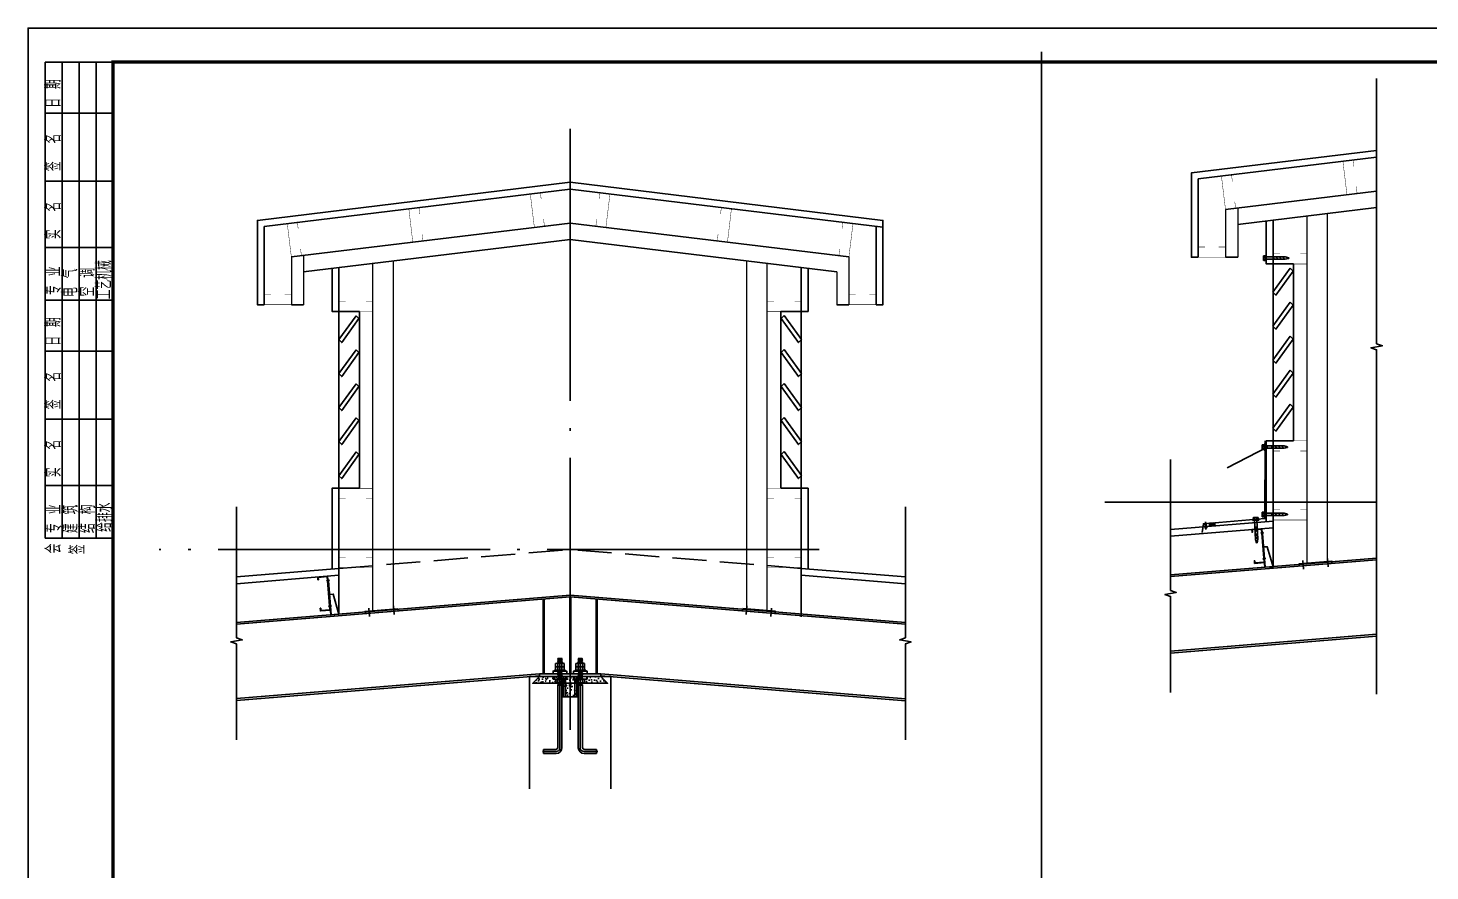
# Model space of a CAD drawing. Extents: x -1041549 to 749950, y -354245 to 17554.
# Drawn here: x 372878 to 383187, y -202537 to -196340 of the extents above; entities that cross this region are included whole.
import ezdxf

# ---------------------------------------------------------------- set-up
doc = ezdxf.new("R2010")
doc.units = 0
doc.header["$LTSCALE"] = 1000
doc.header["$MEASUREMENT"] = 0
for name, pattern in [('ACAD_ISO04W100', [30.5, 24, -3, 0.5, -3]), ('DASH', [0.35, 0.25, -0.1]), ('DOTE', [2.42, 2, -0.2, 0.02, -0.2]), ('HIDDEN', [7.5, 5, -2.5])]:
    doc.linetypes.add(name, pattern=pattern)
for name, color, linetype in [('116', 1, 'Continuous'), ('14', 1, 'Continuous'), ('_TCH_MASK', 7, 'Continuous'), ('AXIS', 3, 'Continuous'), ('COLU', 7, 'Continuous'), ('DIM_SYMB', 3, 'Continuous'), ('DOTE', 1, 'Continuous'), ('LT', 4, 'Continuous'), ('note', 2, 'Continuous'), ('objs', 7, 'Continuous'), ('PUB_DIM', 3, 'Continuous'), ('PUB_TITLE', 4, 'Continuous'), ('中心线', 1, 'Continuous'), ('加劲连接板', 4, 'Continuous'), ('实线', 7, 'Continuous'), ('细线', 1, 'Continuous')]:
    doc.layers.add(name, color=color, linetype=linetype)
doc.styles.add('hztxt', font='romand_pkpm', dxfattribs={"bigfont": 'gbcbig'})

# ---------------------------------------------------------------- blocks, each defined once
blk = doc.blocks.new('$titleblk$00000206')
at = {"layer": '14', "color": 14}
for p, q in [((-140, 20), (0, 20)), ((-140, 0), (-140, 20)), ((-124.56, 0), (-124.56, 20)), ((-105, 0), (-105, 20)), ((-85, 0), (-85, 20)), ((-70, 0), (-70, 20)), ((-54.56, 0), (-54.56, 20)), ((-35, 0), (-35, 20)), ((-15, 0), (-15, 20)), ((0, 20), (0, 0)), ((-140, 15), (0, 15)), ((-140, 10), (0, 10)), ((-140, 5), (0, 5)), ((-140, 0), (0, 0))]:
    blk.add_line(p, q, dxfattribs=at)
at = {"layer": '14', "color": 14, "style": 'hztxt', "width": 0.85}
for s, p in [('会', (-144.49, 15.3)), ('专 业', (-138.47, 15.2)), ('实  名', (-122.07, 15.34)), ('签  名', (-102.07, 15.34)), ('日 期', (-83.4, 15.38)), ('专 业', (-68.48, 15.28)), ('实  名', (-52.07, 15.34)), ('签  名', (-32.07, 15.34)), ('日 期', (-13.4, 15.38)), ('签', (-144.73, 8.26)), ('建 筑', (-138.53, 10.33)), ('电 气', (-69.06, 10.43)), ('结 构', (-138.49, 5.3)), ('空 调', (-68.88, 5.4)), ('给排水', (-138.16, 0.3)), ('工艺机械', (-69.75, 0.47))]:
    blk.add_text(s, height=4.5, dxfattribs=at).set_placement(p)
blk = doc.blocks.new('A$Ca39c6bc8')
at = {"color": 4}
for p, q in [((50, 2870), (2300, 3143)), ((4600, 2864), (2300, 3143)), ((50, 2870), (50, 2294)), ((4550, 2870), (4550, 2294)), ((600, 2567), (600, 20)), ((4000, 2567), (4000, 0))]:
    blk.add_line(p, q, dxfattribs=at)
for p, q in [((250, 2294), (340, 2294)), ((4350, 2294), (4260, 2294))]:
    blk.add_line(p, q)
at = {"color": 8}
for p, q in [((600, 2244), (600, 944)), ((750, 2244), (750, 944)), ((3850, 2245), (3850, 945)), ((4000, 2245), (4000, 945))]:
    blk.add_line(p, q, dxfattribs=at)
at = {"color": 6}
for p, q in [((600, 2244), (750, 2244)), ((4000, 2245), (3850, 2245)), ((600, 944), (750, 944)), ((4000, 945), (3850, 945))]:
    blk.add_line(p, q, dxfattribs=at)
at = {"color": 4}
for points in [[(50, 2294), (0, 2294), (0, 2914), (2300, 3194), (4600, 2914), (4600, 2294), (4550, 2294)], [(250, 2645), (2300, 2894), (4350, 2645)], [(340, 2535), (2300, 2773), (4260, 2535)], [(600, 2244), (550, 2244), (550, 2561)], [(4000, 2245), (4050, 2245), (4050, 2561)], [(600, 944), (550, 944), (550, 351)], [(4000, 945), (4050, 945), (4050, 352)]]:
    blk.add_lwpolyline(points, dxfattribs=at)
at = {"const_width": 3}
for points in [[(2105, 2921), (2111, 2871), (2037, 2862), (2007, 3108), (2081, 3117), (2087, 3070)], [(2495, 2921), (2489, 2871), (2563, 2862), (2593, 3108), (2519, 3117), (2513, 3070)], [(1212, 2812), (1218, 2762), (1143, 2753), (1114, 2999), (1188, 3008), (1194, 2961)], [(3388, 2812), (3382, 2762), (3457, 2753), (3486, 2999), (3412, 3008), (3406, 2961)], [(318, 2703), (324, 2654), (250, 2645), (220, 2890), (295, 2899), (300, 2852)], [(4282, 2703), (4276, 2654), (4350, 2645), (4380, 2890), (4305, 2899), (4300, 2852)], [(200, 2369), (250, 2369), (250, 2294), (50, 2294), (50, 2369), (100, 2369)], [(800, 2319), (850, 2319), (850, 2244), (600, 2244), (600, 2319), (650, 2319)], [(3800, 2320), (3750, 2320), (3750, 2245), (4000, 2245), (4000, 2320), (3950, 2320)], [(4400, 2369), (4350, 2369), (4350, 2294), (4550, 2294), (4550, 2369), (4500, 2369)], [(800, 869), (850, 869), (850, 944), (600, 944), (600, 869), (650, 869)], [(3800, 870), (3750, 870), (3750, 945), (4000, 945), (4000, 870), (3950, 870)], [(800, 437), (850, 437), (850, 362), (600, 362), (600, 437), (650, 437)], [(3800, 437), (3750, 437), (3750, 362), (4000, 362), (4000, 437), (3950, 437)]]:
    blk.add_lwpolyline(points, dxfattribs=at)
at = {"color": 8}
for points in [[(726, 2213), (747, 2192), (620, 2015), (599, 2037), (726, 2213)], [(3874, 2214), (3853, 2193), (3980, 2016), (4001, 2038), (3874, 2214)], [(726, 1963), (747, 1942), (620, 1765), (599, 1787), (726, 1963)], [(3874, 1964), (3853, 1943), (3980, 1766), (4001, 1788), (3874, 1964)], [(726, 1713), (747, 1692), (620, 1515), (599, 1537), (726, 1713)], [(3874, 1714), (3853, 1693), (3980, 1516), (4001, 1538), (3874, 1714)], [(726, 1463), (747, 1442), (620, 1265), (599, 1287), (726, 1463)], [(3874, 1464), (3853, 1443), (3980, 1266), (4001, 1288), (3874, 1464)], [(726, 1213), (747, 1192), (620, 1015), (599, 1037), (726, 1213)], [(3874, 1214), (3853, 1193), (3980, 1016), (4001, 1038), (3874, 1214)]]:
    blk.add_lwpolyline(points, dxfattribs=at)
at = {"layer": '中心线', "lineweight": -3}
for p, q in [((819, 64), (824, 2)), ((1000, 79), (1005, 17)), ((3600, 79), (3595, 17)), ((3781, 64), (3776, 2))]:
    blk.add_line(p, q, dxfattribs=at)
at = {"layer": '实线', "color": 2, "linetype": 'Continuous', "lineweight": 20}
for p, q in [((250, 2645), (250, 2294)), ((340, 2656), (340, 2294)), ((850, 40), (850, 2597)), ((1000, 52), (1000, 2615)), ((3600, 52), (3600, 2615)), ((3750, 40), (3750, 2597)), ((4350, 2645), (4350, 2294)), ((4260, 2535), (4260, 2294)), ((791, 41), (1031, 61)), ((791, 41), (793, 21)), ((1031, 61), (1033, 41)), ((3569, 61), (3567, 41)), ((3809, 41), (3569, 61)), ((3809, 41), (3807, 21))]:
    blk.add_line(p, q, dxfattribs=at)
blk = doc.blocks.new('A$C52380099')
for p, q in [((834, 6765), (1209, 6765)), ((834, 6560), (1209, 6560))]:
    blk.add_line(p, q)
at = {"color": 0}
for p, q in [((907, 5907), (907, 5907)), ((918, 5552), (918, 5552)), ((918, 5496), (918, 5496))]:
    blk.add_line(p, q, dxfattribs=at)
for centre, radius, start, end in [((834, 6574), 191, 69.38353, 110.61647), ((1022, 6172), 594, 78.34179, 101.65821), ((1209, 6574), 191, 69.38353, 110.61647), ((834, 6368), 191, 69.38353, 110.61647), ((834, 5630), 191, 69.38353, 110.61647), ((1022, 5966), 594, 78.34179, 101.65821), ((1022, 5228), 594, 78.34179, 101.65821), ((1209, 6368), 191, 69.38353, 110.61647), ((1209, 5630), 191, 69.38353, 110.61647)]:
    blk.add_arc(centre, radius, start, end)
at = {"layer": 'AXIS', "color": 6}
for p, q in [((1022, 1719), (1022, 7084)), ((0, 1575), (797, 1575))]:
    blk.add_line(p, q, dxfattribs=at)
blk.add_arc((797, 1822), 247, 270, 335.30122, dxfattribs=at)
at = {"layer": 'note'}
for p, q in [((919, 7053), (887, 7023)), ((887, 7023), (1156, 7039)), ((887, 7023), (919, 6997)), ((919, 6997), (887, 6968)), ((887, 6968), (1156, 6983)), ((887, 6968), (919, 6942)), ((919, 6942), (887, 6913)), ((887, 6913), (1156, 6928)), ((887, 6913), (919, 6887)), ((919, 6887), (887, 6857)), ((887, 6857), (1156, 6873)), ((887, 6857), (919, 6832)), ((919, 6832), (887, 6802)), ((887, 6802), (1156, 6817)), ((887, 6802), (919, 6776)), ((919, 6832), (911, 6824)), ((919, 6832), (911, 6824)), ((919, 6776), (911, 6769)), ((919, 6776), (911, 6769)), ((1139, 7053), (919, 7053)), ((919, 6997), (1124, 7009)), ((919, 6942), (1124, 6954)), ((919, 6887), (1124, 6899)), ((919, 6832), (1124, 6843)), ((919, 6832), (1124, 6843)), ((919, 6832), (1124, 6843)), ((919, 6776), (1124, 6788)), ((919, 6776), (1124, 6788)), ((1156, 7039), (1124, 7009)), ((1124, 7009), (1156, 6983)), ((1156, 6983), (1124, 6954)), ((1124, 6954), (1156, 6928)), ((1156, 6928), (1124, 6899)), ((1124, 6899), (1156, 6873)), ((1156, 6873), (1124, 6843)), ((1124, 6843), (1148, 6824)), ((1124, 6843), (1148, 6824)), ((1124, 6843), (1156, 6817)), ((1156, 6817), (1124, 6788)), ((1124, 6788), (1148, 6769)), ((1124, 6788), (1148, 6769)), ((1139, 7053), (1156, 7039)), ((887, 6289), (1156, 6305)), ((903, 6304), (887, 6289)), ((887, 6289), (919, 6264)), ((919, 6264), (887, 6234)), ((887, 6234), (1156, 6249)), ((887, 6234), (919, 6208)), ((919, 6208), (887, 6179)), ((887, 6179), (1156, 6194)), ((887, 6179), (919, 6153)), ((919, 6153), (887, 6124)), ((887, 6124), (1156, 6139)), ((887, 6124), (919, 6098)), ((919, 6098), (887, 6068)), ((887, 6068), (1156, 6084)), ((887, 6068), (919, 6042)), ((919, 6042), (887, 6013)), ((887, 6013), (1156, 6028)), ((887, 6013), (919, 5987)), ((919, 5987), (887, 5958)), ((887, 5958), (1156, 5973)), ((887, 5958), (919, 5932)), ((919, 5932), (887, 5902)), ((887, 5902), (1156, 5918)), ((887, 5902), (919, 5877)), ((919, 5877), (887, 5847)), ((887, 5847), (1156, 5862)), ((887, 5847), (919, 5821)), ((919, 6264), (1124, 6275)), ((919, 6208), (1124, 6220)), ((919, 6153), (1124, 6165)), ((919, 6098), (1124, 6109)), ((919, 6042), (1124, 6054)), ((919, 5987), (1124, 5999)), ((919, 5987), (1124, 5999)), ((919, 5932), (1124, 5944)), ((919, 5877), (1124, 5888)), ((919, 5877), (1124, 5888)), ((919, 5821), (1124, 5833)), ((1156, 6305), (1124, 6275)), ((1124, 6275), (1156, 6249)), ((1156, 6249), (1124, 6220)), ((1124, 6220), (1156, 6194)), ((1156, 6194), (1124, 6165)), ((1124, 6165), (1156, 6139)), ((1156, 6139), (1124, 6109)), ((1124, 6109), (1156, 6084)), ((1156, 6084), (1124, 6054)), ((1124, 6054), (1156, 6028)), ((1156, 6028), (1124, 5999)), ((1124, 5999), (1156, 5973)), ((1156, 5973), (1124, 5944)), ((1124, 5944), (1156, 5918)), ((1156, 5918), (1124, 5888)), ((1124, 5888), (1156, 5862)), ((1156, 5862), (1124, 5833)), ((1124, 5833), (1138, 5822)), ((1244, 6567), (1244, 6567)), ((1244, 6361), (1244, 6361)), ((919, 5605), (887, 5575)), ((887, 5575), (1156, 5591)), ((887, 5575), (919, 5550)), ((919, 5550), (887, 5520)), ((887, 5520), (1156, 5535)), ((887, 5520), (919, 5494)), ((919, 5494), (894, 5471)), ((905, 5616), (919, 5605)), ((919, 5605), (1124, 5617)), ((919, 5550), (1124, 5561)), ((919, 5494), (1124, 5506)), ((1124, 5617), (1156, 5591)), ((1156, 5591), (1124, 5561)), ((1124, 5561), (1156, 5535)), ((1156, 5535), (1124, 5506)), ((1124, 5506), (1156, 5480)), ((1156, 5480), (1146, 5471))]:
    blk.add_line(p, q, dxfattribs=at)
blk.add_lwpolyline([(1146, 5471), (894, 5471)], dxfattribs=at)
at = {"layer": 'objs'}
for p, q in [((767, 6753), (767, 6575)), ((902, 6753), (902, 6575)), ((1142, 6753), (1142, 6575)), ((1276, 6753), (1276, 6575)), ((767, 6547), (767, 6369)), ((767, 5809), (767, 5631)), ((834, 6560), (1209, 6560)), ((834, 6354), (1209, 6354)), ((834, 5822), (1209, 5822)), ((902, 6547), (902, 6369)), ((902, 5809), (902, 5631)), ((986, 6304), (1030, 6353)), ((1010, 6304), (1054, 6353)), ((1142, 6547), (1142, 6369)), ((1142, 5809), (1142, 5631)), ((1276, 6547), (1276, 6369)), ((1276, 5809), (1276, 5631)), ((834, 5616), (1209, 5616)), ((902, 5471), (902, 1845)), ((1142, 5471), (1142, 1787)), ((62, 1695), (62, 1455)), ((62, 1695), (752, 1695)), ((62, 1455), (797, 1455))]:
    blk.add_line(p, q, dxfattribs=at)
blk.add_lwpolyline([(700, 6353), (700, 6304), (1333, 6304), (1333, 6353)], close=True, dxfattribs=at)
for centre, radius, start, end in [((834, 6720), 160, 245.09674, 294.90326), ((834, 6514), 160, 245.09674, 294.90326), ((1022, 7051), 492, 255.86946, 284.13054), ((1022, 6845), 492, 255.86946, 284.13054), ((1209, 6720), 160, 245.09674, 294.90326), ((1209, 6514), 160, 245.09674, 294.90326), ((834, 5776), 160, 245.09674, 294.90326), ((1022, 6107), 492, 255.86946, 284.13054), ((1209, 5776), 160, 245.09674, 294.90326), ((752, 1845), 150, 270, 0), ((797, 1800), 344, 270, 0)]:
    blk.add_arc(centre, radius, start, end, dxfattribs=at)
at = {"layer": '加劲连接板'}
for points in [[(622, 6144), (1422, 6144), (1422, 6304), (622, 6304)], [(622, 5822), (1422, 5822), (1422, 5982), (622, 5982)]]:
    blk.add_lwpolyline(points, close=True, dxfattribs=at)
blk = doc.blocks.new('屋面檩条')
for points in [[(667871, -245061), (667855, -245061), (667855, -245058), (667871, -245058)], [(667871, -245248), (667855, -245248), (667855, -245251), (667871, -245251)]]:
    blk.add_hatch(color=4).paths.add_polyline_path(points)
at = {"color": 2}
blk.add_lwpolyline([(667933, -245259), (667933, -245276), (667866, -245276), (667866, -245032), (667933, -245032), (667933, -245049), (667936, -245049), (667936, -245029), (667863, -245029), (667863, -245279), (667936, -245279), (667936, -245259)], close=True, dxfattribs=at)
at = {"color": 4}
for points in [[(667871, -245061), (667855, -245061), (667855, -245058), (667871, -245058)], [(667871, -245248), (667855, -245248), (667855, -245251), (667871, -245251)]]:
    blk.add_lwpolyline(points, close=True, dxfattribs=at)
at = {"color": 6}
for points in [[(667860, -245314), (667863, -245314), (667863, -245064), (667860, -245064)], [(667860, -245164), (667860, -245314), (667803, -245314), (667833, -245164)]]:
    blk.add_lwpolyline(points, close=True, dxfattribs=at)
blk = doc.blocks.new('A$C30A36334')
at = {"linetype": 'Continuous', "ltscale": 20}
for p, q in [((12, 45.5), (0, 45.5)), ((0, 44), (0, 45.5)), ((12, 44), (0, 44)), ((1.3, 49), (1.3, 45.5)), ((9.4, 49.7), (2.6, 49.7)), ((3.7, 6.8), (3.7, 44)), ((8.2, 30.5), (3.7, 30.5)), ((3.9, 49), (3.9, 45.5)), ((8.1, 49), (8.1, 45.5)), ((8.2, 6.8), (8.2, 44)), ((10.7, 49), (10.7, 45.5)), ((12, 44), (12, 45.5)), ((5.2, 0), (3.7, 6.8)), ((6.8, 0), (5.2, 0)), ((6.8, 0), (8.2, 6.8))]:
    blk.add_line(p, q, dxfattribs=at)
at = {"color": 0}
for p, q in [((3.7, 31.8), (3.7, 31.8)), ((8.2, 27.3), (5, 30.5)), ((8.2, 20.6), (3.7, 25.1)), ((8.2, 14), (3.7, 18.5)), ((8.2, 7.4), (3.7, 11.9)), ((7.2, 1.8), (4.2, 4.8))]:
    blk.add_line(p, q, dxfattribs=at)
at = {"linetype": 'Continuous', "ltscale": 20}
blk.add_ellipse((2.6, 49), major_axis=(-1.29, 0), ratio=0.513447, start_param=3.141593, end_param=6.283185, dxfattribs=at)
at = {"linetype": 'Continuous', "ltscale": 20, "extrusion": (0, 0, -1)}
for centre, major_axis, ratio, start_param, end_param in [((6, 49), (2.09, 0), 0.316059, 3.14158, 6.283198), ((9.4, 49), (1.29, 0), 0.513447, 3.141593, 6.283185)]:
    blk.add_ellipse(centre, major_axis=major_axis, ratio=ratio, start_param=start_param, end_param=end_param, dxfattribs=at)
blk = doc.blocks.new('A$C9c40ef20')
at = {"color": 7}
blk.add_lwpolyline([(36, 38), (22, 38), (9, 38, -0.242752), (0, 45, -0.466441), (1, 48, 0.315323), (8, 53), (8, 49), (8, 143, 0.315323), (1, 148, -0.466441), (0, 151, -0.242752), (9, 158), (22, 158), (36, 158, -0.242752), (44, 151, -0.466441), (43, 148, 0.315323), (36, 143), (36, 49), (36, 53, 0.315323), (43, 48, -0.466441), (44, 45, -0.242752)], format="xyb", close=True, dxfattribs=at)
at = {"layer": '细线', "color": 7, "linetype": 'ACAD_ISO04W100', "ltscale": 0.001}
blk.add_line((22, 0), (22, 190), dxfattribs=at)

msp = doc.modelspace()

# ---------------------------------------------------------------- hatches: boundary and pattern name
at = {"layer": '_TCH_MASK'}
h = msp.add_hatch(dxfattribs=at)
h.set_pattern_fill('ANSI37', color=256, scale=3.028009, angle=-3.13403, style=0)
h.set_pattern_definition([(41.8659704, (-326314.0006, -109735.2276), (-3.208121763, 3.579785147), []), (131.8659704, (-326314.0006, -109735.2276), (-3.579785147, -3.208121763), [])])
h.paths.add_polyline_path([(381606.3, -199986.3), (381565.9, -199988.2), (381566, -200002.3), (381606.1, -199999.1)])
h.paths.add_polyline_path([(381601.9, -199928.2), (381566, -200002.3)])
h.paths.add_polyline_path([(381606.6, -199976.6), (381565.8, -199980), (381565.9, -199988.2), (381606.3, -199986.3)])
at = {"layer": 'LT'}
h = msp.add_hatch(dxfattribs=at)
h.set_pattern_fill('混凝土', color=256, scale=10, style=0)
h.set_pattern_definition([(50, (375377.666, -202877.69), (71.726, -6.2752), [7.5, -82.5]), (355, (375377.67, -202877.69), (-13.8751, 75.2192), [6, -66]), (100.4514, (375383.644, -202878.21), (57.851, 68.944), [6.374, -70.1142]), (46.184, (375377.67, -202857.69), (106.724, -16.552), [11.25, -123.75]), (96.6356, (375386.56, -202859.07), (93.4663, 97.412), [9.561, -105.1713]), (351.184, (375377.67, -202857.69), (93.466, 97.412), [9, -99]), (21, (375387.666, -202862.69), (59.6907, -40.2619), [7.5, -82.5]), (326, (375387.67, -202862.69), (24.3315, 72.515), [6, -66]), (71.4514, (375392.64, -202866.045), (84.0223, 32.253), [6.374, -70.1142]), (37.5, (375377.666, -202877.69), (1.21599, 33.28939), [0, -65.2, 0, -67, 0, -66.25]), (7.5, (375377.666, -202877.69), (26.30695, 39.44117), [0, -38.2, 0, -63.7, 0, -25.25]), (327.5, (375355.366, -202877.69), (53.38224, -2.2555), [0, -25, 0, -78, 0, -103.5]), (317.5, (375345.366, -202877.69), (58.3186, 10.0105), [0, -32.5, 0, -51.8, 0, -73.5])])
h.paths.add_polyline_path([(376639.6, -201107.4), (376589.6, -201157.4), (376808.2, -201157.4), (376808.2, -201257.3), (376920, -201257.3), (376920, -201157.4), (377139.6, -201157.4), (377089.6, -201107.4)])

# ---------------------------------------------------------------- linework, layer by layer
at = {"color": 8}
for p, q in [((380330.4, -196515.8), (380330.4, -203609.8)), ((382033.8, -198074.5), (382033.8, -199374.5)), ((382183.8, -198074.5), (382183.8, -199374.5))]:
    msp.add_line(p, q, dxfattribs=at)
at = {"color": 4}
for p, q in [((381483.8, -197449.1), (382795.4, -197289.6)), ((381483.8, -197449.1), (381483.8, -198024.7)), ((382033.8, -197752), (382033.8, -200299.2))]:
    msp.add_line(p, q, dxfattribs=at)
for p, q in [((381683.8, -198024.7), (381773.8, -198024.7)), ((376564.6, -201107.6), (377164.6, -201107.6)), ((376564.6, -201107.6), (376564.6, -201933.7)), ((377164.6, -201107.6), (377164.6, -201933.7))]:
    msp.add_line(p, q)
at = {"color": 6}
for p, q in [((382033.8, -198074.5), (382183.8, -198074.5)), ((382033.8, -199374.5), (382183.8, -199374.5))]:
    msp.add_line(p, q, dxfattribs=at)
at = {"color": 3}
for p, q in [((381280.2, -200025.8), (382033.8, -199964)), ((381280.2, -200075.9), (382033.8, -200014.2)), ((381280.2, -200360.9), (382795.4, -200236.8)), ((381280.2, -200372.9), (382795.4, -200248.9)), ((374411, -200374.8), (375164.6, -200313.1)), ((374411, -200424.9), (375164.6, -200363.2)), ((379330.1, -200374.8), (378564.6, -200312.1)), ((379330.1, -200424.9), (378564.6, -200362.3)), ((374411, -200709.9), (376864.6, -200509)), ((379330.1, -200710.9), (376864.6, -200509)), ((374411, -200722), (376864.6, -200521)), ((379330.1, -200722.9), (376864.6, -200521)), ((381280.2, -200920.9), (382795.4, -200796.8)), ((381280.2, -200934.9), (382795.4, -200810.9)), ((374411, -201269.9), (376639.6, -201087.4)), ((374411, -201284), (376639.6, -201101.5)), ((379330.1, -201270.9), (377089.6, -201087.4)), ((379330.1, -201284.9), (377089.6, -201101.5))]:
    msp.add_line(p, q, dxfattribs=at)
at = {"color": 8, "linetype": 'DASH'}
for p in [(375164.6, -200313.1), (378564.6, -200312.1)]:
    msp.add_line(p, (376870.5, -200173.4), dxfattribs=at)
at = {"color": 4}
for points in [[(381483.8, -198024.7), (381433.8, -198024.7), (381433.8, -197404.7), (382795.4, -197239.2)], [(381683.8, -197673.9), (382795.4, -197538.8)], [(381773.8, -197783.6), (382795.4, -197659.4)], [(382033.8, -198074.5), (381983.8, -198074.5), (381983.8, -197758.1)], [(382033.8, -199374.5), (381983.8, -199374.5), (381983.8, -199968.1)]]:
    msp.add_lwpolyline(points, dxfattribs=at)
at = {"const_width": 3}
for points in [[(382645.6, -197506.6), (382651.6, -197556.3), (382577.2, -197565.3), (382547.3, -197319.8), (382621.8, -197310.7), (382627.5, -197357.7)], [(381752.2, -197615.2), (381758.2, -197664.9), (381683.8, -197673.9), (381653.9, -197428.4), (381728.4, -197419.3), (381734.1, -197466.3)], [(381633.8, -197949.7), (381683.8, -197949.7), (381683.8, -198024.7), (381483.8, -198024.7), (381483.8, -197949.7), (381533.8, -197949.7)], [(382233.8, -197999.5), (382283.8, -197999.5), (382283.8, -198074.5), (382033.8, -198074.5), (382033.8, -197999.5), (382083.8, -197999.5)], [(382233.8, -199449.5), (382283.8, -199449.5), (382283.8, -199374.5), (382033.8, -199374.5), (382033.8, -199449.5), (382083.8, -199449.5)], [(382233.8, -199881.8), (382283.8, -199881.8), (382283.8, -199956.8), (382033.8, -199956.8), (382033.8, -199881.8), (382083.8, -199881.8)]]:
    msp.add_lwpolyline(points, dxfattribs=at)
at = {"color": 8}
for points in [[(382159.6, -198105.3), (382180.8, -198126.5), (382054, -198303.3), (382032.8, -198282.1), (382159.6, -198105.3)], [(382159.6, -198355.3), (382180.8, -198376.5), (382054, -198553.3), (382032.8, -198532.1), (382159.6, -198355.3)], [(382159.6, -198605.3), (382180.8, -198626.5), (382054, -198803.3), (382032.8, -198782.1), (382159.6, -198605.3)], [(382159.6, -198855.3), (382180.8, -198876.5), (382054, -199053.3), (382032.8, -199032.1), (382159.6, -198855.3)], [(382159.6, -199105.3), (382180.8, -199126.5), (382054, -199303.3), (382032.8, -199282.1), (382159.6, -199105.3)]]:
    msp.add_lwpolyline(points, dxfattribs=at)
at = {"color": 6}
msp.add_lwpolyline([(381974.7, -199374.5), (381973.4, -199946.3), (381521.6, -199983.6), (381512.3, -200047.6)], dxfattribs=at)
at = {"color": 6, "linetype": 'HIDDEN'}
msp.add_lwpolyline([(376920, -201157.4), (376808.2, -201157.4)], dxfattribs=at)
at = {"layer": '116', "color": 10}
for points in [[(376815, -201107.6), (376815, -201257.3)], [(376830, -201107.6), (376830, -201257.3)], [(376900, -201107.6), (376900, -201257.3)], [(376915, -201107.6), (376915, -201257.3)], [(376815, -201257.3), (376915, -201257.3)]]:
    msp.add_lwpolyline(points, dxfattribs=at)
at = {"layer": '14'}
for p, q in [((377089.6, -201107.6), (376639.6, -201107.6)), ((377089.6, -201087.4), (377089.6, -201107.6))]:
    msp.add_line(p, q, dxfattribs=at)
for points in [[(376639.6, -201087.4), (377089.6, -201087.4)], [(376639.6, -201107.6), (376639.6, -201087.4)], [(376764.6, -201087.4), (376664.6, -201087.4)], [(377039.6, -201087.4), (377089.6, -201087.4)]]:
    msp.add_lwpolyline(points, dxfattribs=at)
at = {"layer": '_TCH_MASK'}
msp.add_lwpolyline([(381566, -200002.3), (381606.1, -199999.1), (381606.6, -199976.6), (381565.8, -199980)], close=True, dxfattribs=at)
at = {"layer": 'DIM_SYMB'}
for points in [[(382795.4, -201237.6), (382795.4, -198705.5), (382753.4, -198690.2), (382837.4, -198675.3), (382795.4, -198660.4), (382795.4, -196709.7)], [(381280.2, -201224.6), (381280.2, -200518.8), (381238.2, -200503.5), (381322.2, -200488.7), (381280.2, -200473.8), (381280.2, -199511.2)], [(374411, -201573.6), (374411, -200867.9), (374369, -200852.6), (374453, -200837.8), (374411, -200822.8), (374411, -199860.2)], [(379330.1, -201573.6), (379330.1, -200867.9), (379372.1, -200852.6), (379288.1, -200837.8), (379330.1, -200822.8), (379330.1, -199860.2)]]:
    msp.add_lwpolyline(points, dxfattribs=at)
at = {"layer": 'DOTE', "linetype": 'DOTE'}
for p, q in [((376864.6, -197080.3), (376864.6, -201602.6)), ((382795.4, -199824.8), (380710.5, -199824.8)), ((378695.9, -200173.9), (373841.3, -200173.9))]:
    msp.add_line(p, q, dxfattribs=at)
at = {"layer": 'LT'}
msp.add_lwpolyline([(376808.2, -201157.4), (376808.2, -201257.3), (376920, -201257.3), (376920, -201157.4), (377139.6, -201157.4), (377089.6, -201107.6), (376639.6, -201107.6), (376589.6, -201157.4), (376808.2, -201157.4)], dxfattribs=at)
at = {"layer": 'PUB_DIM'}
msp.add_line((381695.6, -199572.8), (381995.8, -199419.2), dxfattribs=at)
at = {"layer": 'PUB_TITLE'}
msp.add_lwpolyline([(372878.3, -211189.8), (393903.3, -211189.8), (393903.3, -196339.8), (372878.3, -196339.8)], close=True, dxfattribs=at)
msp.add_lwpolyline([(372878.3, -211189.8), (393903.3, -211189.8), (393903.3, -196339.8), (372878.3, -196339.8)], close=True, dxfattribs=at)
at = {"layer": 'PUB_TITLE', "const_width": 25}
msp.add_lwpolyline([(373503.3, -210939.8), (393653.3, -210939.8), (393653.3, -196589.8), (373503.3, -196589.8)], close=True, dxfattribs=at)
msp.add_lwpolyline([(373503.3, -210939.8), (393653.3, -210939.8), (393653.3, -196589.8), (373503.3, -196589.8)], close=True, dxfattribs=at)
at = {"layer": '中心线', "lineweight": -3}
for p, q in [((382253, -200255.1), (382258.2, -200316.9)), ((382433.6, -200240), (382438.7, -200301.8))]:
    msp.add_line(p, q, dxfattribs=at)
at = {"layer": '实线', "color": 2, "linetype": 'Continuous', "lineweight": 20}
for p, q in [((381683.8, -197673.9), (381683.8, -198024.7)), ((381773.8, -197663), (381773.8, -198024.7)), ((382283.8, -200278.7), (382283.8, -197721.6)), ((382433.8, -200266.4), (382433.8, -197703.3)), ((382224.8, -200277.5), (382465.1, -200257.5)), ((382224.8, -200277.5), (382226.4, -200297.4)), ((382465.1, -200257.5), (382466.8, -200277.4)), ((376664.1, -200537.5), (376664.1, -201087.4)), ((376674.1, -200536.6), (376674.1, -201087.4)), ((376859.6, -200521.5), (376859.6, -201087.4)), ((376869.6, -200521.5), (376869.6, -201087.4)), ((377054.1, -200536.6), (377054.1, -201087.4)), ((377064.1, -200537.4), (377064.1, -201087.4))]:
    msp.add_line(p, q, dxfattribs=at)

# ---------------------------------------------------------------- block references
msp.add_blockref('A$Ca39c6bc8', (374564.6, -200667.7))
at = {"color": 8, "xscale": 0.3, "yscale": 0.3, "zscale": 0.3, "rotation": 3.250044674809097}
msp.add_blockref('A$C9c40ef20', (381533.7, -200027.6), dxfattribs=at)
at = {"xscale": -1, "rotation": 4.681331720520303}
for p in [(1027587.6, 98697.7), (1020718.5, 98348.7)]:
    msp.add_blockref('屋面檩条', p, dxfattribs=at)
at = {"layer": 'COLU', "yscale": 0.125, "zscale": 0.125}
for p, xscale in [((376661.9, -201855.4), 0.125), ((377067.2, -201855.4), -0.125)]:
    msp.add_blockref('A$C52380099', p, dxfattribs=dict(at, xscale=xscale))
at = {"layer": 'PUB_DIM', "color": 7, "zscale": 3.75}
for p, xscale, yscale, rotation in [((382148.7, -198008.7), -3.75, 3.75, 90), ((382139.6, -199398.5), -3.75, 3.75, 90), ((381937.2, -200122.7), -3.749999999999999, 3.749999999999999, 2.863182632587344), ((382139.6, -199893.6), -3.75, 3.75, 90)]:
    msp.add_blockref('A$C30A36334', p, dxfattribs=dict(at, xscale=xscale, yscale=yscale, rotation=rotation))
at = {"layer": 'PUB_TITLE', "xscale": 25.00000000000002, "yscale": 25.00000000000002, "zscale": 25.00000000000002, "rotation": 90}
msp.add_blockref('$titleblk$00000206', (373503.3, -196589.8), dxfattribs=at)

doc.saveas('drawing.dxf')
